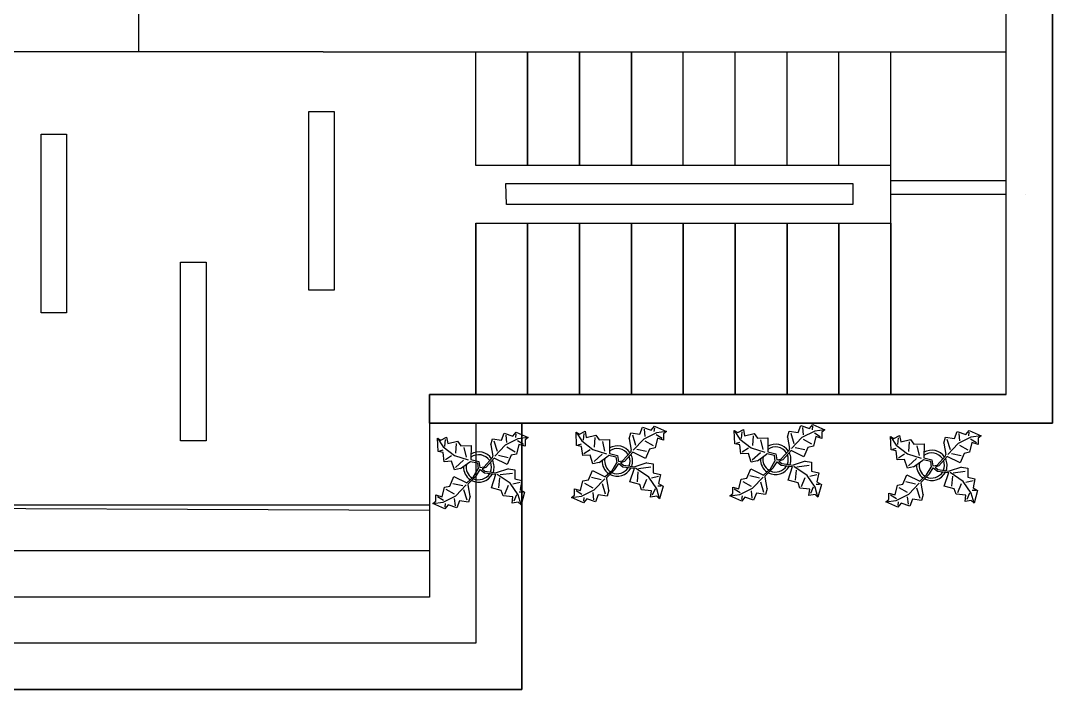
# Model space of a CAD drawing. Header units: inches. Extents: x -3340 to 11630, y -237 to 1425.
# Drawn here: x 11451.2 to 11630.2, y -237.3 to -121.4 of the extents above; entities that cross this region are included whole.
import ezdxf

# ---------------------------------------------------------------- set-up
doc = ezdxf.new("R2010")
doc.units = ezdxf.units.IN
doc.header["$MEASUREMENT"] = 0

# ---------------------------------------------------------------- blocks, each defined once
blk = doc.blocks.new('Plant - Rubber or Philodendron')
at = {"linetype": 'Continuous'}
for p, q in [((8.8871, 10.7908), (9.9809, 13.4933)), ((9.9809, 13.4933), (13.3837, 12.301)), ((10.5828, 12.6946), (10.8893, 9.7953)), ((13.3837, 12.301), (14.68, 13.9039)), ((14.5816, 13.2037), (14.3848, 11.8033)), ((14.68, 13.9039), (19.3848, 11.8146)), ((-16.2005, 11.4774), (-13.9899, 8.1064)), ((-16.2005, 11.4774), (-14.8639, 10.7964)), ((-16.0159, 6.3329), (-16.2005, 11.4774)), ((-14.8639, 10.7964), (-12.6195, 11.8975)), ((-13.3174, 8.325), (-13.0735, 11.0065)), ((-12.6195, 11.8975), (-12.1909, 9.4345)), ((-12.1909, 9.4345), (-8.3829, 10.3)), ((-8.8369, 9.409), (-9.0894, 5.6095)), ((-8.3829, 10.3), (-7.0549, 8.501)), ((-7.0549, 8.501), (-3.0284, 8.6941)), ((-3.0284, 8.6941), (-3.0709, 3.1041)), ((4.6914, 8.8812), (5.3859, 11.2828)), ((4.6914, 8.8812), (5.5014, 4.4831)), ((5.3859, 11.2828), (8.8871, 10.7908)), ((5.9878, 10.4842), (7.1971, 6.3869)), ((10.3916, 8.7942), (6.2847, 4.4028)), ((15.3859, 11.3055), (10.3916, 8.7942)), ((15.7909, 9.1065), (14.8995, 5.3044)), ((15.2875, 10.6053), (17.5907, 9.2105)), ((19.3848, 11.8146), (15.3859, 11.3055)), ((18.1925, 8.4119), (15.7909, 9.1065)), ((19.3848, 11.8146), (18.1868, 10.9119)), ((18.1868, 10.9119), (18.1925, 8.4119)), ((-14.0069, 5.8704), (-16.0159, 6.3329)), ((-15.3434, 6.5514), (-13.9984, 6.9884)), ((-13.5868, 2.2894), (-14.0069, 5.8704)), ((-13.9899, 8.1064), (-9.5434, 4.7185)), ((-13.1329, 3.1804), (-10.6614, 4.727)), ((-9.5434, 4.7185), (-4.1917, 2.9888)), ((-4.8529, 4.012), (-5.7184, 7.82)), ((5.4346, 3.9146), (5.5014, 4.4831)), ((7.7005, 4.8881), (11.5025, 3.9967)), ((14.2977, 6.1031), (10.9934, 7.9956)), ((12.7005, 4.8994), (11.1089, 1.1958)), ((14.8995, 5.3044), (12.7005, 4.8994)), ((-10.6784, 2.491), (-13.5868, 2.2894)), ((-9.5858, -0.8715), (-10.6784, 2.491)), ((-9.1318, 0.0195), (-5.9793, 2.9025)), ((-7.1228, -0.443), (-3.5248, 2.2131)), ((-3.5248, 2.2131), (-3.3011, 2.4355)), ((-3.3011, 2.4355), (-0.5306, 1.7947)), ((-3.0709, 3.1041), (0.0797, 2.3163)), ((-0.5306, 1.7947), (-0.2255, -0.5527)), ((-0.5306, 1.7947), (-0.5306, 1.7947)), ((0.0797, 2.3163), (0.4866, -0.031)), ((0.4866, -0.031), (2.1141, 0.2298)), ((2.1141, 0.2298), (5.4346, 3.9146)), ((6.1032, 3.6844), (2.8262, -0.031)), ((11.1089, 1.1958), (6.1032, 3.6844)), ((-11.3237, -7.2629), (-9.7321, -3.5593)), ((-9.7321, -3.5593), (-4.7264, -6.0479)), ((-7.1228, -0.443), (-9.5858, -0.8715)), ((-2.019, -3.6148), (-4.7264, -6.0479)), ((-4.0579, -6.2781), (-0.9375, -3.1608)), ((-2.019, -3.6148), (-0.2255, -0.5527)), ((-0.9375, -3.1608), (0.5883, -0.8135)), ((0.5883, -0.8135), (2.2447, -2.0916)), ((2.8262, -0.031), (1.3003, -0.5527)), ((1.3003, -0.5527), (2.4193, -1.4655)), ((2.2447, -2.0916), (6.7108, -2.6626)), ((2.4193, -1.4655), (6.895, -2.1175)), ((4.943, -7.9659), (6.7108, -2.6626)), ((11.6605, -0.5413), (6.895, -2.1175)), ((12.3677, -6.1981), (7.219, -2.6772)), ((8.3544, -2.7453), (13.1973, -2.1704)), ((11.6605, -0.5413), (14.1354, -0.8948)), ((14.1354, -0.8948), (14.1354, -4.4304)), ((-14.4141, -11.4699), (-13.5228, -7.6679)), ((-13.5228, -7.6679), (-11.3237, -7.2629)), ((-6.3237, -7.2516), (-10.1257, -6.3602)), ((-9.0148, -11.1577), (-4.9047, -6.8122)), ((-4.1246, -6.8466), (-4.0579, -6.2781)), ((-3.3146, -11.2447), (-4.1246, -6.8466)), ((8.8321, -9.0266), (4.943, -7.9659)), ((8.125, -4.0768), (7.7715, -7.9659)), ((10.2463, -10.4408), (11.6605, -6.9053)), ((15.5496, -10.7943), (12.3677, -6.1981)), ((16.2567, -5.8446), (13.4283, -6.5517)), ((14.1354, -4.4304), (16.9638, -5.1375)), ((16.9638, -5.1375), (16.2567, -8.673)), ((-16.8157, -10.7754), (-14.4141, -11.4699)), ((-16.8101, -13.2754), (-16.8157, -10.7754)), ((-13.9107, -12.9688), (-16.2139, -11.574)), ((-14.0091, -13.669), (-9.0148, -11.1577)), ((-12.921, -8.4665), (-9.6166, -10.359)), ((-9.206, -15.0581), (-9.5126, -12.1588)), ((-4.611, -12.8477), (-5.8203, -8.7504)), ((-3.3146, -11.2447), (-4.0092, -13.6463)), ((9.5392, -11.1479), (8.8321, -9.0266)), ((13.4283, -11.5015), (9.5392, -11.1479)), ((13.0748, -13.9763), (13.4283, -11.5015)), ((14.8425, -10.7943), (13.7819, -13.2692)), ((16.6103, -14.6834), (15.5496, -10.7943)), ((17.3174, -9.7337), (15.9032, -9.7337)), ((16.2567, -8.673), (18.0245, -9.7337)), ((18.0245, -9.7337), (16.6103, -14.6834)), ((-18.008, -14.1781), (-16.8101, -13.2754)), ((-18.008, -14.1781), (-14.0091, -13.669)), ((-13.3032, -16.2674), (-18.008, -14.1781)), ((-12.0069, -14.6645), (-13.3032, -16.2674)), ((-13.2048, -15.5672), (-13.008, -14.1668)), ((-8.6042, -15.8568), (-12.0069, -14.6645)), ((-7.5103, -13.1543), (-8.6042, -15.8568)), ((-4.0092, -13.6463), (-7.5103, -13.1543)), ((15.5496, -13.6228), (13.0748, -13.9763)), ((16.6103, -14.6834), (15.5496, -13.6228))]:
    blk.add_line(p, q, dxfattribs=at)
for centre, radius, start, end in [((0, 0), 6.1275, 34.37569, 120.1028), ((-0.0601, -0.2075), 5.2461, 33.82192, 124.9414), ((0.0308, 0.1664), 6, 178.6147, 235.1169), ((0.0308, 0.1664), 5, 168.1647, 238.6725), ((-0.2664, 0.1682), 5.2775, 338.4094, 20.03007), ((-0.098, 0.1364), 6.1288, 341.2017, 26.09184), ((-0.0234, 0.3825), 6.1492, 242.5812, 331.2714), ((-0.1102, 0.4886), 5.2883, 247.3711, 327.472)]:
    blk.add_arc(centre, radius, start, end, dxfattribs=at)

msp = doc.modelspace()

# ---------------------------------------------------------------- linework, layer by layer
for p, q in [((11630.17, -191.19, -7937.42), (11630.17, 285.81, -7937.42)), ((11471.68, -118.74, -7937.42), (11471.68, -126.74, -7937.42)), ((11503.68, -126.74, -7937.42), (11471.68, -126.74, -7937.42)), ((11503.68, -126.74, -7937.42), (11622.17, -126.74, -7937.42)), ((11530.16, -146.47, -7937.42), (11530.16, -126.74, -7937.42)), ((11539.16, -146.47, -7937.42), (11539.16, -126.74, -7937.42)), ((11548.16, -146.47, -7937.42), (11548.16, -126.74, -7937.42)), ((11557.16, -146.47, -7937.42), (11557.16, -126.74, -7937.42)), ((11566.16, -146.47, -7937.42), (11566.16, -126.74, -7937.42)), ((11575.16, -146.47, -7937.42), (11575.16, -126.74, -7937.42)), ((11584.16, -146.47, -7937.42), (11584.16, -126.74, -7937.42)), ((11593.16, -146.47, -7937.42), (11593.16, -126.74, -7937.42)), ((11602.16, -186.19, -7937.42), (11602.16, -126.74, -7937.42)), ((11602.16, -146.47, -7937.42), (11602.16, -126.74, -7937.42)), ((11622.17, -186.19, -7937.42), (11622.17, -126.74, -7937.42)), ((11602.16, -146.47, -7937.42), (11530.16, -146.47, -7937.42)), ((11602.16, -156.47, -7937.42), (11602.16, -146.47, -7937.42)), ((11535.39, -149.62, -7937.42), (11595.54, -149.62, -7937.42)), ((11535.52, -153.25, -7937.42), (11535.39, -149.62, -7937.42)), ((11595.54, -149.62, -7937.42), (11595.54, -153.25, -7937.42)), ((11622.17, -149.14, -7937.42), (11602.16, -149.14, -7937.42)), ((11602.16, -151.47, -7937.42), (11622.17, -151.47, -7937.42)), ((11625.57, -151.47, -7937.42), (11625.57, -151.47, -7937.42)), ((11595.54, -153.25, -7937.42), (11535.52, -153.25, -7937.42)), ((11530.16, -156.47, -7937.42), (11602.16, -156.47, -7937.42)), ((11530.16, -156.47, -7937.42), (11530.16, -186.19, -7937.42)), ((11539.16, -156.47, -7937.42), (11539.16, -186.19, -7937.42)), ((11548.16, -156.47, -7937.42), (11548.16, -186.19, -7937.42)), ((11557.16, -156.47, -7937.42), (11557.16, -186.19, -7937.42)), ((11566.16, -156.47, -7937.42), (11566.16, -186.19, -7937.42)), ((11575.16, -156.47, -7937.42), (11575.16, -186.19, -7937.42)), ((11584.16, -156.47, -7937.42), (11584.16, -186.19, -7937.42)), ((11593.16, -156.47, -7937.42), (11593.16, -186.19, -7937.42)), ((11602.16, -156.47, -7937.42), (11602.16, -186.19, -7937.42)), ((11622.17, -186.19, -7937.42), (11522.16, -186.19, -7937.42)), ((11522.16, -186.19, -7937.42), (11522.16, -191.19, -7937.42)), ((11522.16, -191.19, -7937.42), (11630.17, -191.19, -7937.42)), ((11522.16, -191.19, -7937.42), (11522.16, -221.33, -7937.42)), ((11530.16, -191.19, -7937.42), (11530.16, -229.33, -7937.42)), ((11538.16, -191.19, -7937.42), (11538.16, -237.33, -7937.42)), ((11321.37, -205.33, -7937.42), (11522.16, -205.33, -7937.42)), ((11522.16, -205.33, -7937.42), (11522.16, -213.33, -7937.42)), ((11522.16, -213.33, -7937.42), (11321.37, -213.33, -7937.42)), ((11522.16, -221.33, -7937.42), (11283.1, -221.33, -7937.42)), ((11530.16, -229.33, -7937.42), (11276.03, -229.33, -7937.42)), ((11538.16, -237.33, -7937.42), (11321.37, -237.33, -7937.42))]:
    msp.add_line(p, q)
at = {"elevation": -7937.42}
for points in [[(11290.17, 285.81), (11290.17, -213.33), (11268.96, -237.33), (11538.16, -237.33), (11538.16, -191.19), (11522.16, -191.19), (11522.16, -213.33), (11300.43, -213.33), (11290.17, -213.33)], [(11290.17, 285.81), (11630.17, 285.81), (11630.17, -191.19), (11522.16, -191.19), (11522.16, -186.19), (11622.17, -186.19), (11622.17, 277.81), (11298.17, 277.81), (11298.17, -205.33)], [(11290.17, 285.81), (11630.17, 285.81), (11630.17, -36.72), (11622.17, -36.72), (11622.17, 277.81), (11298.17, 277.81), (11298.17, -205.33), (11522.16, -206.26), (11522.16, -213.33), (11290.17, -213.33), (11290.17, 285.81)], [(11447.68, -118.74), (11471.68, -118.74), (11471.68, -126.74), (11447.68, -126.74), (11447.68, -118.74)]]:
    msp.add_lwpolyline(points, dxfattribs=at)
for points in [[(11530.16, -126.74), (11539.16, -126.74), (11539.16, -146.47), (11530.16, -146.47)], [(11539.16, -126.74), (11548.16, -126.74), (11548.16, -146.47), (11539.16, -146.47)], [(11539.16, -126.74), (11548.16, -126.74), (11548.16, -146.47), (11539.16, -146.47)], [(11548.16, -126.74), (11557.16, -126.74), (11557.16, -146.47), (11548.16, -146.47)], [(11501.23, -137.12), (11505.63, -137.12), (11505.63, -168.12), (11501.23, -168.12)], [(11454.8, -141.02), (11459.2, -141.02), (11459.2, -172.03), (11454.8, -172.03)], [(11530.16, -156.47), (11539.16, -156.47), (11539.16, -186.19), (11530.16, -186.19)], [(11539.16, -156.47), (11548.16, -156.47), (11548.16, -186.19), (11539.16, -186.19)], [(11548.16, -156.47), (11557.16, -156.47), (11557.16, -186.19), (11548.16, -186.19)], [(11557.16, -156.47), (11566.16, -156.47), (11566.16, -186.19), (11557.16, -186.19)], [(11566.16, -156.47), (11575.16, -156.47), (11575.16, -186.19), (11566.16, -186.19)], [(11575.16, -156.47), (11584.16, -156.47), (11584.16, -186.19), (11575.16, -186.19)], [(11584.16, -156.47), (11593.16, -156.47), (11593.16, -186.19), (11584.16, -186.19)], [(11593.16, -156.47), (11602.16, -156.47), (11602.16, -186.19), (11593.16, -186.19)], [(11478.99, -163.24), (11483.39, -163.24), (11483.39, -194.25), (11478.99, -194.25)]]:
    msp.add_lwpolyline(points, close=True, dxfattribs=at)
at = {"extrusion": (-1.05579e-16, -1, 0), "elevation": 156.47}
msp.add_lwpolyline([(11530.16, -7937.42), (11536.16, -7937.42)], dxfattribs=at)

# ---------------------------------------------------------------- block references
at = {"xscale": 0.4412137410049178, "yscale": 0.4412137410049178, "zscale": 0.4412137410049178}
for p in [(11582.16, -197.52, -7937.42), (11530.69, -198.86, -7937.42), (11554.71, -197.81, -7937.42), (11609.25, -198.56, -7937.42)]:
    msp.add_blockref('Plant - Rubber or Philodendron', p, dxfattribs=at)

doc.saveas('drawing.dxf')
